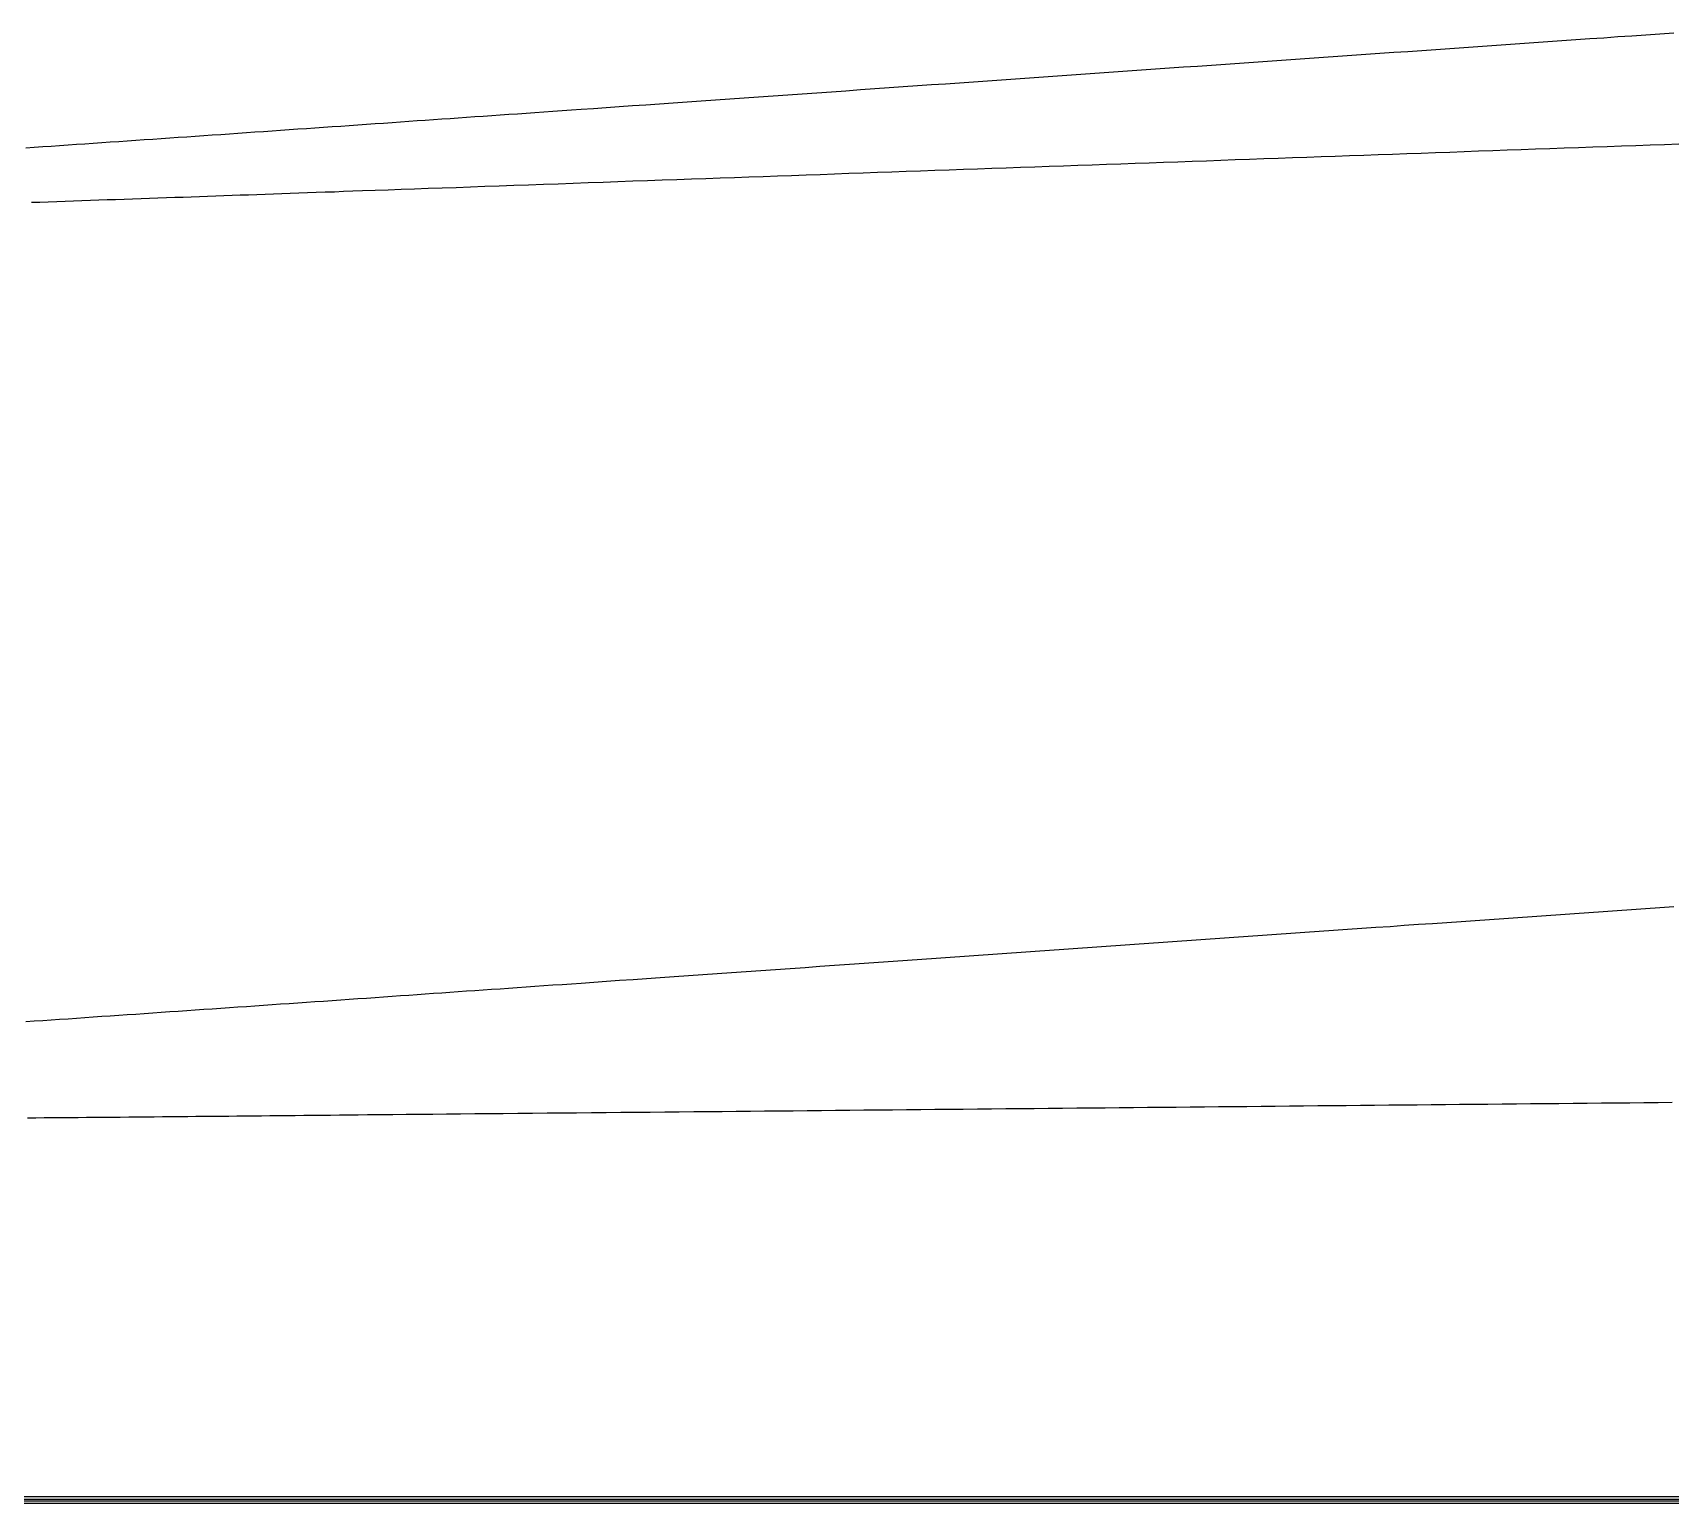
# Model space of a CAD drawing. Header units: millimetres. Extents: x -226 to 218, y -257 to 254.
# Drawn here: x -96.47 to -72.28, y -98.8 to -77.08 of the extents above; entities that cross this region are included whole.
import ezdxf

# ---------------------------------------------------------------- set-up
doc = ezdxf.new("R2010")
doc.units = ezdxf.units.MM
doc.layers.add('SKETCH', color=5, linetype='Continuous')
doc.layers.add('VISIBLE', color=7, linetype='Continuous')

msp = doc.modelspace()

# ---------------------------------------------------------------- linework, layer by layer
at = {"layer": 'SKETCH', "flags": 128}
for points in [[(-96.568, -78.781), (-96.444, -78.772), (-96.32, -78.763), (-96.195, -78.755), (-96.071, -78.746), (-95.946, -78.738), (-95.822, -78.729), (-95.697, -78.72), (-95.572, -78.712), (-95.447, -78.703), (-95.322, -78.695), (-95.196, -78.686), (-95.071, -78.677), (-94.946, -78.669), (-94.821, -78.66), (-94.695, -78.651), (-94.57, -78.643), (-94.444, -78.634), (-94.319, -78.625), (-94.193, -78.617), (-94.067, -78.608), (-93.942, -78.599), (-93.816, -78.59), (-93.689, -78.582), (-93.563, -78.573), (-93.437, -78.564), (-93.311, -78.555), (-93.184, -78.547), (-93.058, -78.538), (-92.931, -78.529), (-92.805, -78.52), (-92.678, -78.512), (-92.551, -78.503), (-92.425, -78.494), (-92.298, -78.485), (-92.171, -78.476), (-92.045, -78.468), (-91.918, -78.459), (-91.791, -78.45), (-91.664, -78.441), (-91.538, -78.432), (-91.411, -78.423), (-91.285, -78.415), (-91.16, -78.406), (-91.036, -78.397), (-90.913, -78.389), (-90.79, -78.38), (-90.668, -78.372), (-90.546, -78.363), (-90.424, -78.355), (-90.303, -78.346), (-90.181, -78.338), (-90.058, -78.329), (-89.936, -78.321), (-89.812, -78.312), (-89.688, -78.303), (-89.563, -78.294), (-89.436, -78.286), (-89.309, -78.277), (-89.18, -78.268), (-89.049, -78.259), (-88.917, -78.249), (-88.783, -78.24), (-88.646, -78.23), (-88.508, -78.221), (-88.367, -78.211), (-88.183, -78.198), (-87.995, -78.185), (-87.803, -78.171), (-87.609, -78.158), (-87.411, -78.144), (-87.21, -78.13), (-87.006, -78.116), (-86.8, -78.101), (-86.593, -78.087), (-86.383, -78.072), (-86.171, -78.057), (-85.959, -78.042), (-85.745, -78.027), (-85.531, -78.012), (-85.316, -77.997), (-85.1, -77.982), (-84.885, -77.967), (-84.67, -77.952), (-84.456, -77.937), (-84.242, -77.922), (-84.029, -77.907), (-83.818, -77.892), (-83.608, -77.877), (-83.4, -77.863), (-83.193, -77.848), (-82.987, -77.834), (-82.78, -77.819), (-82.573, -77.805), (-82.366, -77.79), (-82.159, -77.776), (-81.952, -77.761), (-81.745, -77.747), (-81.538, -77.732), (-81.331, -77.718), (-81.124, -77.703), (-80.917, -77.689), (-80.71, -77.674), (-80.503, -77.66), (-80.296, -77.645), (-80.089, -77.631), (-79.882, -77.616), (-79.675, -77.602), (-79.468, -77.587), (-79.261, -77.573), (-79.054, -77.558), (-78.847, -77.544), (-78.64, -77.53), (-78.433, -77.515), (-78.227, -77.501), (-78.02, -77.486), (-77.813, -77.472), (-77.606, -77.457), (-77.399, -77.443), (-77.192, -77.428), (-76.985, -77.414), (-76.778, -77.399), (-76.571, -77.385), (-76.364, -77.37), (-76.157, -77.356), (-75.951, -77.342), (-75.744, -77.327), (-75.537, -77.313), (-75.33, -77.298), (-75.123, -77.284), (-74.916, -77.269), (-74.709, -77.255), (-74.502, -77.24), (-74.295, -77.226), (-74.088, -77.212), (-73.881, -77.197), (-73.675, -77.183), (-73.468, -77.168), (-73.261, -77.154), (-73.054, -77.139), (-72.847, -77.125), (-72.64, -77.11), (-72.433, -77.096), (-72.226, -77.081)], [(-96.485, -79.586), (-96.361, -79.582), (-96.237, -79.578), (-96.113, -79.573), (-95.989, -79.569), (-95.865, -79.565), (-95.74, -79.56), (-95.616, -79.556), (-95.491, -79.552), (-95.366, -79.547), (-95.242, -79.543), (-95.117, -79.539), (-94.992, -79.534), (-94.867, -79.53), (-94.742, -79.525), (-94.617, -79.521), (-94.493, -79.517), (-94.37, -79.512), (-94.247, -79.508), (-94.126, -79.504), (-94.004, -79.499), (-93.884, -79.495), (-93.763, -79.491), (-93.643, -79.487), (-93.522, -79.482), (-93.401, -79.478), (-93.28, -79.474), (-93.159, -79.469), (-93.036, -79.465), (-92.913, -79.461), (-92.789, -79.456), (-92.663, -79.452), (-92.536, -79.447), (-92.408, -79.443), (-92.278, -79.438), (-92.146, -79.433), (-92.012, -79.429), (-91.875, -79.424), (-91.737, -79.419), (-91.596, -79.414), (-91.41, -79.407), (-91.219, -79.4), (-91.025, -79.393), (-90.827, -79.386), (-90.625, -79.379), (-90.421, -79.372), (-90.213, -79.365), (-90.003, -79.357), (-89.79, -79.349), (-89.576, -79.342), (-89.36, -79.334), (-89.142, -79.326), (-88.924, -79.318), (-88.704, -79.311), (-88.484, -79.303), (-88.264, -79.295), (-88.043, -79.287), (-87.823, -79.279), (-87.604, -79.271), (-87.385, -79.264), (-87.168, -79.256), (-86.951, -79.248), (-86.737, -79.24), (-86.525, -79.233), (-86.313, -79.225), (-86.102, -79.218), (-85.891, -79.21), (-85.679, -79.203), (-85.468, -79.195), (-85.257, -79.188), (-85.045, -79.18), (-84.834, -79.173), (-84.623, -79.165), (-84.412, -79.158), (-84.2, -79.15), (-83.989, -79.143), (-83.778, -79.135), (-83.566, -79.128), (-83.355, -79.12), (-83.144, -79.113), (-82.932, -79.105), (-82.721, -79.098), (-82.51, -79.09), (-82.298, -79.083), (-82.087, -79.075), (-81.876, -79.068), (-81.664, -79.061), (-81.453, -79.053), (-81.242, -79.046), (-81.031, -79.038), (-80.819, -79.031), (-80.608, -79.023), (-80.397, -79.016), (-80.185, -79.008), (-79.974, -79.001), (-79.763, -78.993), (-79.551, -78.986), (-79.34, -78.978), (-79.129, -78.971), (-78.917, -78.963), (-78.706, -78.956), (-78.495, -78.948), (-78.283, -78.941), (-78.072, -78.933), (-77.861, -78.926), (-77.649, -78.918), (-77.438, -78.911), (-77.227, -78.903), (-77.016, -78.896), (-76.804, -78.888), (-76.593, -78.881), (-76.382, -78.873), (-76.17, -78.866), (-75.959, -78.858), (-75.748, -78.851), (-75.536, -78.843), (-75.325, -78.835), (-75.114, -78.828), (-74.902, -78.82), (-74.691, -78.813), (-74.48, -78.805), (-74.268, -78.798), (-74.057, -78.79), (-73.846, -78.783), (-73.634, -78.775), (-73.423, -78.768), (-73.212, -78.76), (-73, -78.752), (-72.789, -78.745), (-72.578, -78.737), (-72.366, -78.73), (-72.155, -78.722)], [(-96.568, -91.688), (-96.444, -91.68), (-96.32, -91.671), (-96.195, -91.663), (-96.071, -91.654), (-95.946, -91.646), (-95.822, -91.637), (-95.697, -91.628), (-95.572, -91.62), (-95.447, -91.611), (-95.322, -91.603), (-95.196, -91.594), (-95.071, -91.585), (-94.946, -91.577), (-94.821, -91.568), (-94.695, -91.559), (-94.57, -91.551), (-94.444, -91.542), (-94.319, -91.533), (-94.193, -91.525), (-94.067, -91.516), (-93.942, -91.507), (-93.816, -91.499), (-93.689, -91.49), (-93.563, -91.481), (-93.437, -91.472), (-93.311, -91.464), (-93.184, -91.455), (-93.058, -91.446), (-92.931, -91.437), (-92.805, -91.429), (-92.678, -91.42), (-92.551, -91.411), (-92.425, -91.402), (-92.298, -91.393), (-92.171, -91.385), (-92.045, -91.376), (-91.918, -91.367), (-91.791, -91.358), (-91.664, -91.349), (-91.538, -91.341), (-91.411, -91.332), (-91.285, -91.323), (-91.16, -91.314), (-91.036, -91.306), (-90.913, -91.297), (-90.791, -91.288), (-90.669, -91.28), (-90.547, -91.271), (-90.425, -91.263), (-90.304, -91.254), (-90.182, -91.246), (-90.06, -91.237), (-89.937, -91.229), (-89.814, -91.22), (-89.689, -91.212), (-89.564, -91.203), (-89.438, -91.194), (-89.31, -91.185), (-89.181, -91.176), (-89.05, -91.167), (-88.918, -91.158), (-88.783, -91.148), (-88.647, -91.139), (-88.508, -91.129), (-88.367, -91.119), (-88.181, -91.106), (-87.991, -91.093), (-87.798, -91.079), (-87.6, -91.065), (-87.4, -91.051), (-87.197, -91.037), (-86.991, -91.023), (-86.782, -91.008), (-86.571, -90.993), (-86.359, -90.979), (-86.145, -90.964), (-85.929, -90.949), (-85.712, -90.933), (-85.495, -90.918), (-85.277, -90.903), (-85.058, -90.888), (-84.84, -90.872), (-84.622, -90.857), (-84.405, -90.842), (-84.188, -90.827), (-83.972, -90.812), (-83.758, -90.797), (-83.546, -90.782), (-83.335, -90.767), (-83.125, -90.752), (-82.916, -90.738), (-82.706, -90.723), (-82.496, -90.708), (-82.287, -90.693), (-82.077, -90.679), (-81.868, -90.664), (-81.658, -90.649), (-81.448, -90.635), (-81.239, -90.62), (-81.029, -90.605), (-80.82, -90.59), (-80.61, -90.576), (-80.4, -90.561), (-80.191, -90.546), (-79.981, -90.531), (-79.772, -90.517), (-79.562, -90.502), (-79.352, -90.487), (-79.143, -90.473), (-78.933, -90.458), (-78.724, -90.443), (-78.514, -90.429), (-78.304, -90.414), (-78.095, -90.399), (-77.885, -90.384), (-77.675, -90.37), (-77.466, -90.355), (-77.256, -90.34), (-77.047, -90.326), (-76.837, -90.311), (-76.627, -90.296), (-76.418, -90.282), (-76.208, -90.267), (-75.998, -90.252), (-75.789, -90.238), (-75.579, -90.223), (-75.369, -90.208), (-75.16, -90.194), (-74.95, -90.179), (-74.74, -90.164), (-74.531, -90.15), (-74.321, -90.135), (-74.112, -90.12), (-73.902, -90.106), (-73.692, -90.091), (-73.483, -90.076), (-73.273, -90.062), (-73.063, -90.047), (-72.854, -90.032), (-72.644, -90.018), (-72.435, -90.003), (-72.225, -89.988)], [(-96.544, -93.111), (-96.42, -93.11), (-96.296, -93.108), (-96.172, -93.107), (-96.047, -93.106), (-95.923, -93.105), (-95.798, -93.104), (-95.674, -93.103), (-95.549, -93.102), (-95.424, -93.101), (-95.299, -93.1), (-95.174, -93.099), (-95.049, -93.097), (-94.924, -93.096), (-94.799, -93.095), (-94.674, -93.094), (-94.549, -93.093), (-94.424, -93.092), (-94.3, -93.091), (-94.178, -93.09), (-94.056, -93.088), (-93.934, -93.087), (-93.813, -93.086), (-93.692, -93.085), (-93.571, -93.084), (-93.45, -93.083), (-93.329, -93.082), (-93.208, -93.08), (-93.086, -93.079), (-92.963, -93.078), (-92.839, -93.077), (-92.714, -93.076), (-92.589, -93.075), (-92.461, -93.073), (-92.333, -93.072), (-92.202, -93.071), (-92.07, -93.07), (-91.936, -93.068), (-91.8, -93.067), (-91.661, -93.066), (-91.52, -93.064), (-91.335, -93.063), (-91.146, -93.061), (-90.953, -93.059), (-90.756, -93.057), (-90.556, -93.055), (-90.353, -93.053), (-90.147, -93.051), (-89.939, -93.049), (-89.729, -93.047), (-89.516, -93.045), (-89.302, -93.043), (-89.087, -93.041), (-88.87, -93.039), (-88.653, -93.037), (-88.435, -93.035), (-88.216, -93.033), (-87.998, -93.031), (-87.78, -93.029), (-87.563, -93.027), (-87.346, -93.025), (-87.131, -93.023), (-86.917, -93.021), (-86.704, -93.019), (-86.494, -93.017), (-86.284, -93.015), (-86.075, -93.013), (-85.865, -93.011), (-85.656, -93.009), (-85.446, -93.007), (-85.237, -93.005), (-85.027, -93.003), (-84.818, -93.001), (-84.608, -92.999), (-84.399, -92.997), (-84.189, -92.995), (-83.98, -92.993), (-83.77, -92.991), (-83.561, -92.989), (-83.351, -92.987), (-83.142, -92.985), (-82.932, -92.983), (-82.723, -92.981), (-82.513, -92.979), (-82.304, -92.977), (-82.094, -92.975), (-81.885, -92.973), (-81.675, -92.971), (-81.466, -92.969), (-81.256, -92.967), (-81.047, -92.965), (-80.837, -92.963), (-80.628, -92.961), (-80.418, -92.959), (-80.209, -92.957), (-79.999, -92.955), (-79.79, -92.953), (-79.58, -92.951), (-79.371, -92.949), (-79.161, -92.947), (-78.952, -92.945), (-78.742, -92.943), (-78.533, -92.941), (-78.323, -92.939), (-78.114, -92.937), (-77.904, -92.935), (-77.695, -92.933), (-77.485, -92.931), (-77.276, -92.929), (-77.066, -92.927), (-76.857, -92.925), (-76.647, -92.923), (-76.438, -92.921), (-76.228, -92.919), (-76.019, -92.917), (-75.809, -92.915), (-75.6, -92.913), (-75.391, -92.911), (-75.181, -92.909), (-74.972, -92.907), (-74.762, -92.905), (-74.553, -92.903), (-74.343, -92.901), (-74.134, -92.899), (-73.924, -92.897), (-73.715, -92.895), (-73.505, -92.893), (-73.296, -92.891), (-73.086, -92.889), (-72.877, -92.887), (-72.668, -92.885), (-72.458, -92.883), (-72.249, -92.881)]]:
    msp.add_lwpolyline(points, dxfattribs=at)
at = {"layer": 'VISIBLE'}
for p, q in [((-192.669, -98.804), (192.669, -98.804)), ((-172.844, -98.768), (172.844, -98.768)), ((-172.801, -98.743), (172.801, -98.743)), ((-172.737, -98.707), (172.737, -98.707))]:
    msp.add_line(p, q, dxfattribs=at)

doc.saveas('drawing.dxf')
